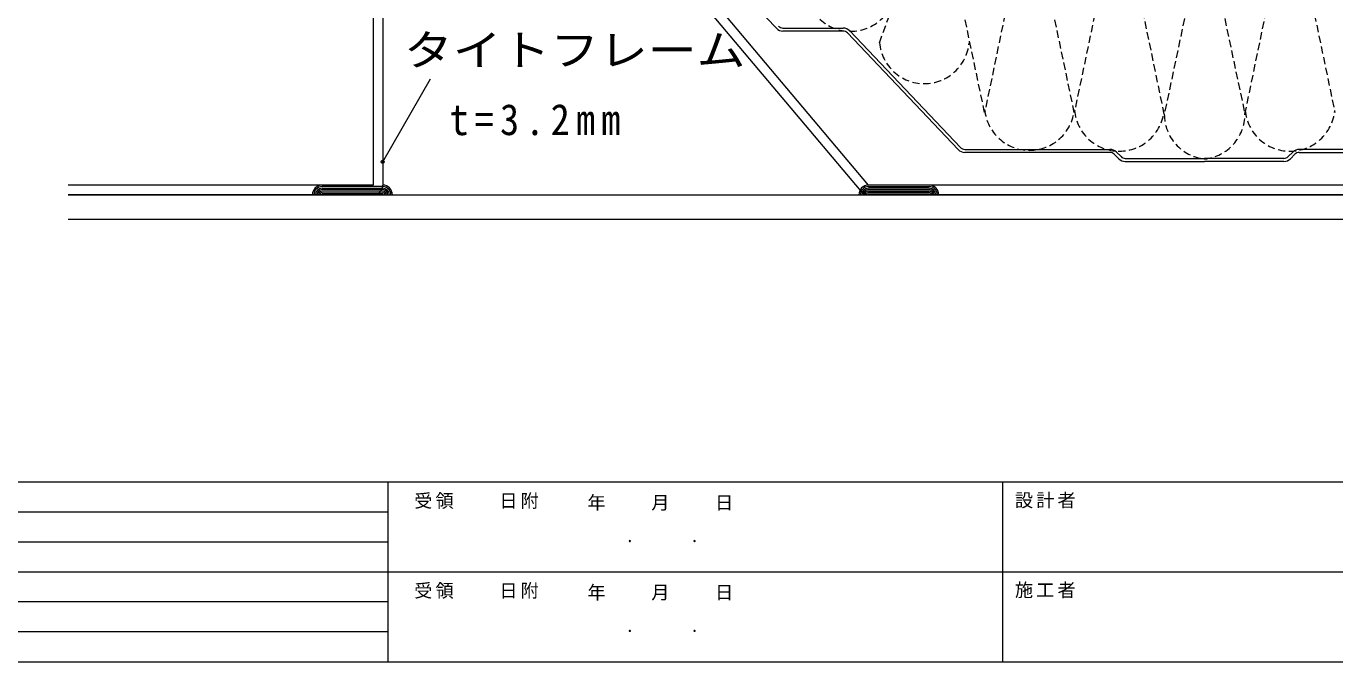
# Model space of a CAD drawing. Units: millimetres, scale not verified. Extents: x -1135 to 443, y -817 to 1523.
# Drawn here: x -501.5 to -69.6, y 402.6 to 612.3 of the extents above; entities that cross this region are included whole.
import ezdxf
from ezdxf.enums import TextEntityAlignment as Align

# ---------------------------------------------------------------- set-up
doc = ezdxf.new("R2010")
doc.units = ezdxf.units.MM
doc.header["$LTSCALE"] = 2
doc.header["$PDMODE"] = 32
doc.header["$PDSIZE"] = 1
doc.linetypes.add('DASHED1', pattern=[1.8, 1.2, -0.6])
doc.layers.add('0-2_02', color=3, linetype='Continuous', lineweight=18)
doc.styles.add('ＭＳ ゴシック', font='')
doc.styles.get('ＭＳ ゴシック').set_extended_font_data('MS Gothic')

msp = doc.modelspace()

# ---------------------------------------------------------------- linework, layer by layer
at = {"layer": '0-2_02'}
for p, q in [((-223.505, 559.877), (-349.046, 709.016)), ((-387.006, 706.977), (-387.006, 559.877)), ((-383.805, 706.977), (-383.805, 559.877)), ((-225.972, 557.838), (-351.512, 706.977)), ((-387.006, 559.877), (-487.605, 559.877)), ((162.995, 556.677), (-223.505, 556.677)), ((-487.605, 548.677), (262.395, 548.677))]:
    msp.add_line(p, q, dxfattribs=at)
at = {"layer": '0-2_02', "color": 7}
for p, q in [((-347.444, 710.055), (-253.922, 611.611)), ((-251.747, 611.677), (-231.893, 611.677)), ((-231.893, 610.677), (-251.747, 610.677)), ((-230.443, 610.055), (-193.922, 571.611)), ((-193.197, 572.3), (-229.718, 610.744)), ((-383.805, 567.555), (-367.986, 594.952)), ((-191.747, 571.677), (-143.848, 571.677)), ((-143.848, 570.677), (-191.747, 570.677)), ((-142.434, 570.092), (-140.898, 568.556)), ((-140.191, 569.263), (-141.727, 570.799)), ((-85.019, 569.263), (-83.484, 570.799)), ((-82.777, 570.092), (-84.312, 568.556)), ((-33.464, 571.677), (-81.363, 571.677)), ((-81.363, 570.677), (-33.464, 570.677)), ((-138.777, 568.678), (-112.605, 568.678)), ((-138.777, 567.677), (-112.605, 567.677)), ((-86.434, 568.678), (-112.605, 568.678)), ((-86.434, 567.677), (-112.605, 567.677)), ((-383.806, 559.377), (-403.806, 559.377)), ((-403.806, 558.877), (-383.806, 558.877)), ((-383.806, 558.377), (-403.806, 558.377)), ((-383.806, 557.877), (-403.806, 557.877)), ((-403.806, 557.377), (-383.806, 557.377)), ((-223.505, 559.377), (-203.506, 559.377)), ((-203.506, 558.877), (-223.505, 558.877)), ((-223.505, 558.377), (-203.506, 558.377)), ((-223.505, 557.877), (-203.506, 557.877)), ((-203.506, 557.377), (-223.505, 557.377)), ((-383.806, 556.877), (-403.806, 556.877)), ((-223.505, 556.877), (-203.506, 556.877))]:
    msp.add_line(p, q, dxfattribs=at)
at = {"layer": '0-2_02', "color": 4, "linetype": 'DASHED1', "lineweight": 9}
msp.add_line((-219.885, 606.833), (-197.462, 668.872), dxfattribs=at)
at = {"layer": '0-2_02', "color": 2}
for p, q in [((442.646, 461.9), (-1134.243, 461.9)), ((-382.105, 461.9), (-382.105, 402.641)), ((-179.256, 461.9), (-179.256, 402.641)), ((-382.105, 452.024), (-819.24, 452.024)), ((-382.105, 442.147), (-819.24, 442.147)), ((-819.24, 432.271), (442.646, 432.271)), ((-382.105, 422.394), (-819.24, 422.394)), ((-382.105, 412.517), (-819.24, 412.517)), ((-1134.243, 402.641), (442.646, 402.641))]:
    msp.add_line(p, q, dxfattribs=at)
at = {"layer": '0-2_02'}
for points in [[(162.995, 706.977), (162.995, 559.877), (-223.505, 559.877)], [(-387.006, 556.677), (-487.605, 556.677), (262.395, 556.677)]]:
    msp.add_lwpolyline(points, dxfattribs=at)
at = {"layer": '0-2_02', "color": 4, "linetype": 'DASHED1', "lineweight": 9}
for points in [[(-155.609, 583.835), (-170.458, 654.937), (-185.182, 583.835), (-200.158, 654.937)], [(-111.059, 653.559), (-125.909, 583.269), (-140.759, 654.937), (-155.609, 583.835)], [(-114.153, 653.559), (-99.303, 583.269), (-84.453, 654.937), (-69.603, 583.835)]]:
    msp.add_lwpolyline(points, dxfattribs=at)
for centre, start, end in [((-229.423, 625.468), 185.29526, 354.70473), ((-205.098, 608.203), 185.29526, 354.70473), ((-170.395, 586.196), 185.29526, 354.70473), ((-140.759, 585.913), 185.29526, 354.70473), ((-111.059, 583.269), 180, 264.01851), ((-114.153, 583.269), 275.98149, 0), ((-84.453, 585.913), 185.29527, 354.70474)]:
    msp.add_arc(centre, 14.85, start, end, dxfattribs=at)
at = {"layer": '0-2_02', "color": 7}
for centre, radius, start, end in [((-251.747, 613.677), 3, 223.53134, 270), ((-251.747, 613.677), 2, 223.53134, 270), ((-231.893, 608.677), 3, 43.53122, 90), ((-231.893, 608.677), 2, 43.53122, 90), ((-191.747, 573.678), 3, 223.53122, 270), ((-191.747, 573.678), 2, 223.53122, 270), ((-143.848, 568.678), 3, 45.00024, 90), ((-143.848, 568.678), 2, 45.00024, 90), ((-81.363, 568.678), 3, 90, 134.99976), ((-81.363, 568.678), 2, 90, 134.99976), ((-138.777, 570.677), 3, 225.00024, 270), ((-138.777, 570.677), 2, 225.00024, 270), ((-86.434, 570.677), 2, 270, 314.99976), ((-86.434, 570.677), 3, 270, 314.99976), ((-403.806, 556.677), 3.2, 90, 179.99867), ((-403.806, 556.677), 2.7, 90, 180), ((-403.806, 556.677), 2.2, 90, 180), ((-403.806, 556.677), 1.7, 90, 180), ((-403.806, 556.677), 1.2, 90, 180), ((-403.806, 556.677), 0.7, 90, 180), ((-383.806, 556.677), 3.2, 0.00133, 90), ((-383.806, 556.677), 2.7, 0, 90), ((-383.806, 556.677), 2.2, 0, 90), ((-383.806, 556.677), 1.7, 0, 90), ((-383.806, 556.677), 1.2, 0, 90), ((-383.806, 556.677), 0.7, 0, 90), ((-223.505, 556.677), 3.2, 90, 179.99867), ((-223.505, 556.677), 2.7, 90, 180), ((-223.505, 556.677), 2.2, 90, 180), ((-223.505, 556.677), 1.7, 90, 180), ((-223.505, 556.677), 1.2, 90, 180), ((-223.505, 556.677), 0.7, 90, 180), ((-203.506, 556.677), 3.2, 0.00133, 90), ((-203.506, 556.677), 2.7, 0, 90), ((-203.506, 556.677), 2.2, 0, 90), ((-203.506, 556.677), 1.7, 0, 90), ((-203.506, 556.677), 1.2, 0, 90), ((-203.506, 556.677), 0.7, 0, 90), ((-403.806, 556.677), 0.2, 90, 180), ((-383.806, 556.677), 0.2, 0, 90), ((-223.505, 556.677), 0.2, 90, 180), ((-203.506, 556.677), 0.2, 0, 90)]:
    msp.add_arc(centre, radius, start, end, dxfattribs=at)
at = {"layer": '0-2_02'}
for centre, start, end in [((-387.006, 559.877), 270, 0), ((-223.505, 559.877), 219.58386, 270)]:
    msp.add_arc(centre, 3.2, start, end, dxfattribs=at)
msp.add_point((-383.805, 567.555), dxfattribs=at)

# ---------------------------------------------------------------- texts
at = {"layer": '0-2_02', "color": 2, "style": 'ＭＳ ゴシック', "width": 1.15}
msp.add_text('タイトフレーム', height=10.26, dxfattribs=at).set_placement((-376.793, 596.212), align=Align.BOTTOM_LEFT)
at = {"layer": '0-2_02', "color": 2, "insert": (-361.793, 576.212), "char_height": 10.26, "attachment_point": 7, "style": 'ＭＳ ゴシック'}
msp.add_mtext('\\T1.33;\\W0.9;t=3.2mm', dxfattribs=at)
at = {"layer": '0-2_02', "color": 7, "char_height": 4.399, "attachment_point": 7, "style": 'ＭＳ ゴシック'}
for s, insert in [('\\T1.17;受領\u3000\u3000日附', (-373.409, 453.061)), ('\\T1.17;年\u3000\u3000月\u3000\u3000日', (-316.238, 452.476)), ('\\T1.17;設計者', (-175.192, 453.258)), ('\\T1.25;\\W0.95;.\u3000\\~\u3000.', (-303.686, 442.054)), ('\\T1.17;受領\u3000\u3000日附', (-373.409, 423.431)), ('\\T1.17;年\u3000\u3000月\u3000\u3000日', (-316.238, 422.847)), ('\\T1.17;施工者', (-175.192, 423.628)), ('\\T1.25;\\W0.95;.\u3000\\~\u3000.', (-303.686, 412.424))]:
    msp.add_mtext(s, dxfattribs=dict(at, insert=insert))

doc.saveas('drawing.dxf')
